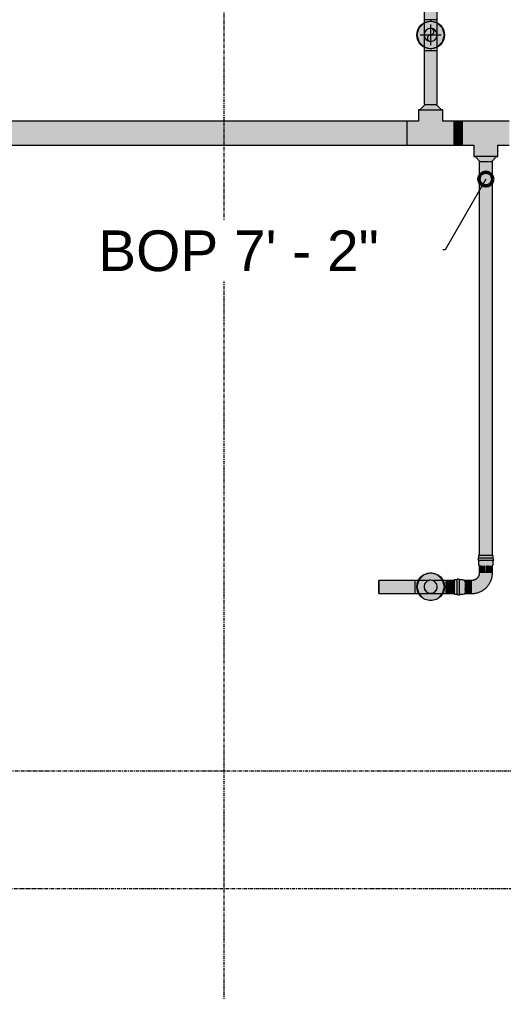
# Model space of a CAD drawing. Header units: inches. Extents: x -3679 to 241, y -496 to 1784.
# Drawn here: x -2699.6 to -2629.4, y 797 to 938 of the extents above; entities that cross this region are included whole.
import ezdxf

# ---------------------------------------------------------------- set-up
doc = ezdxf.new("R2010")
doc.units = ezdxf.units.IN
doc.header["$MEASUREMENT"] = 0
doc.linetypes.add('Grid Line', pattern=[0.875, 0.5, -0.125, 0.125, -0.125])
for name, color, linetype, lineweight in [('A-ANNO-NOTE', 250, 'Continuous', 9), ('G-ANNO-DIMS', 251, 'Continuous', 9), ('P-PIPE', 1, 'Continuous', 9), ('P-PIPE-CNTR', 1, 'Continuous', 9), ('S-GRID', 8, 'Continuous', 9)]:
    doc.layers.add(name, color=color, linetype=linetype, lineweight=lineweight)
doc.styles.add('Arial_1', font='arial.ttf', dxfattribs={"height": 5.901198})

# ---------------------------------------------------------------- blocks, each defined once
blk = doc.blocks.new('Victaulic-VicPress316-Elbow 90-45deg Style P568_P571 - Standard-1107828-LOWER PARKING')
at = {"layer": 'P-PIPE'}
for points in [[(-2633.06, 859.55), (-2631.67, 859.56), (-2630.94, 859.55), (-2630.88, 859.59), (-2630.8, 859.69), (-2630.78, 859.72), (-2630.94, 859.88), (-2632.32, 859.88), (-2633.06, 859.88), (-2633.11, 859.85), (-2633.2, 859.74), (-2633.22, 859.72), (-2633.11, 859.6)], [(-2630.86, 859.8), (-2630.89, 859.84), (-2630.94, 859.88), (-2630.87, 859.81)], [(-2631.05, 858.78), (-2631.03, 858.81), (-2631.01, 858.82), (-2630.97, 858.87), (-2630.94, 858.99), (-2632.32, 859), (-2633.06, 858.99), (-2632.98, 858.82), (-2632.95, 858.78), (-2632.91, 858.81), (-2632.74, 858.78), (-2632.64, 858.8), (-2632.33, 858.79), (-2632.28, 858.78), (-2632.16, 858.79), (-2631.92, 858.8), (-2631.62, 858.79), (-2631.51, 858.81), (-2631.22, 858.78), (-2631.1, 858.8), (-2631.05, 858.78)], [(-2632.95, 857.72), (-2632.61, 857.72), (-2632, 857.73), (-2632.01, 858.8), (-2632.33, 858.79), (-2632.48, 858.81), (-2632.59, 858.8), (-2632.67, 858.8), (-2632.77, 858.78), (-2632.92, 858.81), (-2632.95, 858.78), (-2632.95, 857.72)], [(-2631.05, 857.72), (-2631.06, 858.78), (-2631.11, 858.81), (-2631.27, 858.79), (-2631.33, 858.8), (-2631.62, 858.79), (-2631.72, 858.78), (-2631.85, 858.79), (-2632, 858.8), (-2631.99, 857.73), (-2631.05, 857.72)], [(-2636.01, 854.48), (-2635.84, 854.65), (-2635.84, 856.04), (-2635.84, 856.76), (-2635.88, 856.82), (-2635.99, 856.91), (-2636.01, 856.93), (-2636.17, 856.76), (-2636.17, 855.38), (-2636.17, 854.64), (-2636.14, 854.59), (-2636.03, 854.51)], [(-2634.01, 855.71), (-2633.24, 855.86), (-2632.58, 856.3), (-2632.15, 856.95), (-2632, 857.73), (-2632.95, 857.72), (-2633.09, 857.19), (-2633.49, 856.8), (-2634.01, 856.64), (-2634.01, 855.86)], [(-2634.01, 854.76), (-2633.74, 854.81), (-2633.29, 854.87), (-2632.84, 855), (-2632.54, 855.18), (-2632, 855.57), (-2631.91, 855.64), (-2631.63, 856.06), (-2631.44, 856.3), (-2631.27, 856.62), (-2631.15, 857.11), (-2631.06, 857.72), (-2632, 857.73), (-2632, 857.72), (-2632.15, 856.95), (-2632.59, 856.3), (-2633.24, 855.86), (-2634.01, 855.71), (-2634.01, 854.77)], [(-2635.84, 854.65), (-2635.29, 854.65), (-2635.28, 856.04), (-2635.29, 856.76), (-2635.84, 856.76), (-2635.84, 855.38), (-2635.84, 854.72)], [(-2635.29, 854.65), (-2635.12, 854.72), (-2635.07, 854.76), (-2635.1, 854.79), (-2635.07, 854.96), (-2635.09, 855.06), (-2635.07, 855.37), (-2635.07, 855.43), (-2635.08, 855.54), (-2635.09, 855.78), (-2635.08, 856.09), (-2635.1, 856.19), (-2635.07, 856.48), (-2635.1, 856.6), (-2635.09, 856.67), (-2635.12, 856.7), (-2635.17, 856.74), (-2635.29, 856.76), (-2635.28, 855.38), (-2635.29, 854.67)], [(-2634.01, 855.71), (-2634.01, 856.66), (-2635.08, 856.65), (-2635.1, 856.59), (-2635.07, 856.43), (-2635.09, 856.38), (-2635.08, 856.09), (-2635.07, 855.99), (-2635.08, 855.86), (-2635.09, 855.71), (-2634.01, 855.71)], [(-2634.01, 854.76), (-2634.01, 855.1), (-2634.01, 855.71), (-2635.09, 855.7), (-2635.07, 855.37), (-2635.1, 855.23), (-2635.09, 855.17), (-2635.08, 855.02), (-2635.07, 854.93), (-2635.1, 854.79), (-2635.07, 854.76), (-2635.01, 854.76)], [(-2635.93, 854.56), (-2635.88, 854.59), (-2635.84, 854.65), (-2635.92, 854.58)], [(-2633.77, 854.8), (-2633.28, 854.88), (-2633.3, 854.87), (-2633.74, 854.81)]]:
    blk.add_hatch(color=256, dxfattribs=at).paths.add_polyline_path(points, flags=0)
h = blk.add_hatch(color=256, dxfattribs=at)
h.paths.add_polyline_path([(-2631.67, 859.88), (-2630.94, 859.88), (-2630.94, 860.26), (-2631.67, 860.26), (-2631.67, 859.97)], flags=0)
h.paths.add_polyline_path([(-2631.99, 859.88), (-2631.67, 859.88), (-2631.67, 860.26), (-2631.99, 860.26), (-2631.99, 860.09)], flags=0)
h.paths.add_polyline_path([(-2633.06, 859.88), (-2631.99, 859.88), (-2631.99, 860.26), (-2633.06, 860.26), (-2633.06, 859.88)], flags=0)
h = blk.add_hatch(color=256, dxfattribs=at)
h.paths.add_polyline_path([(-2631.99, 859.56), (-2633.06, 859.55), (-2633.06, 858.99), (-2631.99, 859), (-2631.99, 859.43)], flags=0)
h.paths.add_polyline_path([(-2630.94, 858.99), (-2630.94, 859.55), (-2631.99, 859.56), (-2631.99, 859), (-2630.98, 859)], flags=0)
h = blk.add_hatch(color=256, dxfattribs=at)
h.paths.add_polyline_path([(-2636.17, 854.65), (-2636.17, 855.38), (-2636.54, 855.38), (-2636.55, 854.65)], flags=0)
h.paths.add_polyline_path([(-2636.17, 855.38), (-2636.17, 856.76), (-2636.55, 856.76), (-2636.54, 855.38)], flags=0)
for p, q in [((-2633.06, 860.26), (-2633.06, 859.88)), ((-2630.94, 859.88), (-2630.94, 860.26)), ((-2633.06, 859.55), (-2633.06, 858.99)), ((-2633.06, 858.99), (-2632.95, 858.78)), ((-2632.95, 858.84), (-2632.95, 857.72)), ((-2631.05, 857.72), (-2631.05, 858.83)), ((-2631.02, 858.8), (-2631.05, 858.78)), ((-2630.94, 858.99), (-2631.02, 858.8)), ((-2630.94, 858.99), (-2630.94, 859.55)), ((-2636.17, 856.76), (-2636.55, 856.76)), ((-2635.29, 856.76), (-2635.84, 856.76)), ((-2635.29, 856.76), (-2635.07, 856.66)), ((-2634.01, 856.66), (-2635.12, 856.66)), ((-2636.55, 854.65), (-2636.17, 854.65)), ((-2635.84, 854.65), (-2635.29, 854.65)), ((-2635.29, 854.65), (-2635.09, 854.73)), ((-2635.13, 854.76), (-2634.01, 854.76)), ((-2635.09, 854.73), (-2635.07, 854.76))]:
    blk.add_line(p, q, dxfattribs=at)
at = {"layer": 'P-PIPE', "flags": 128}
for points in [[(-2630.82, 859.6), (-2630.92, 859.88), (-2630.93, 859.88), (-2630.94, 859.88), (-2630.95, 859.88), (-2630.96, 859.88), (-2630.97, 859.88), (-2630.98, 859.88), (-2630.99, 859.88), (-2631, 859.88), (-2631.02, 859.88), (-2631.04, 859.88), (-2631.06, 859.88), (-2631.08, 859.88), (-2631.1, 859.88), (-2631.12, 859.88), (-2631.15, 859.88), (-2631.17, 859.88), (-2631.2, 859.88), (-2631.23, 859.88), (-2631.26, 859.88), (-2631.29, 859.88), (-2631.32, 859.88), (-2631.35, 859.88), (-2631.39, 859.88), (-2631.42, 859.88), (-2631.46, 859.88), (-2631.5, 859.88), (-2631.53, 859.88), (-2631.57, 859.88), (-2631.61, 859.88), (-2631.65, 859.88), (-2631.69, 859.88), (-2631.73, 859.88), (-2631.77, 859.88), (-2631.81, 859.88), (-2631.86, 859.88), (-2631.9, 859.88), (-2631.94, 859.88), (-2631.98, 859.88), (-2632.03, 859.88), (-2632.07, 859.88), (-2632.11, 859.88), (-2632.15, 859.88), (-2632.19, 859.88), (-2632.24, 859.88), (-2632.28, 859.88), (-2632.32, 859.88), (-2632.36, 859.88), (-2632.4, 859.88), (-2632.44, 859.88), (-2632.47, 859.88), (-2632.51, 859.88), (-2632.55, 859.88), (-2632.58, 859.88), (-2632.62, 859.88), (-2632.65, 859.88), (-2632.69, 859.88), (-2632.72, 859.88), (-2632.75, 859.88), (-2632.78, 859.88), (-2632.81, 859.88), (-2632.83, 859.88), (-2632.86, 859.88), (-2632.88, 859.88), (-2632.91, 859.88), (-2632.93, 859.88), (-2632.95, 859.88), (-2632.96, 859.88), (-2632.98, 859.88), (-2633, 859.88), (-2633.01, 859.88), (-2633.02, 859.88), (-2633.03, 859.88), (-2633.04, 859.88), (-2633.05, 859.88), (-2633.06, 859.88), (-2633.07, 859.88), (-2633.08, 859.88), (-2633.17, 859.83)], [(-2633.17, 859.83), (-2633.08, 859.55), (-2633.06, 859.55), (-2633.06, 859.55), (-2633.05, 859.55), (-2633.04, 859.55), (-2633.03, 859.55), (-2633.02, 859.55)], [(-2630.97, 859.55), (-2630.96, 859.55), (-2630.95, 859.55), (-2630.95, 859.55), (-2630.94, 859.55), (-2630.93, 859.55), (-2630.91, 859.55), (-2630.82, 859.6)], [(-2633.26, 856.97), (-2633.29, 856.94), (-2633.32, 856.91), (-2633.35, 856.89), (-2633.39, 856.86), (-2633.42, 856.84), (-2633.46, 856.81), (-2633.49, 856.79), (-2633.53, 856.77), (-2633.57, 856.75), (-2633.61, 856.74), (-2633.65, 856.72), (-2633.69, 856.71), (-2633.73, 856.69), (-2633.77, 856.68), (-2633.81, 856.68), (-2633.86, 856.67), (-2633.9, 856.66), (-2633.94, 856.66), (-2633.98, 856.66), (-2634.01, 856.66)], [(-2632.95, 857.72), (-2632.95, 857.68), (-2632.95, 857.64), (-2632.96, 857.59), (-2632.96, 857.55), (-2632.97, 857.51), (-2632.98, 857.47), (-2632.99, 857.43), (-2633, 857.39), (-2633.02, 857.35), (-2633.03, 857.31), (-2633.05, 857.27), (-2633.07, 857.23), (-2633.09, 857.19), (-2633.11, 857.16), (-2633.14, 857.12), (-2633.16, 857.08), (-2633.19, 857.05), (-2633.21, 857.02), (-2633.24, 856.99), (-2633.26, 856.97)], [(-2631.91, 855.63), (-2631.83, 855.72), (-2631.75, 855.81), (-2631.67, 855.9), (-2631.6, 856), (-2631.54, 856.09), (-2631.47, 856.19), (-2631.41, 856.3), (-2631.36, 856.4), (-2631.31, 856.51), (-2631.26, 856.62), (-2631.22, 856.73), (-2631.18, 856.84), (-2631.15, 856.96), (-2631.12, 857.07), (-2631.1, 857.19), (-2631.08, 857.3), (-2631.06, 857.42), (-2631.05, 857.54), (-2631.05, 857.66), (-2631.05, 857.72)], [(-2636.13, 856.88), (-2636.17, 856.78), (-2636.17, 856.77), (-2636.17, 856.76), (-2636.17, 856.75), (-2636.17, 856.75), (-2636.17, 856.74), (-2636.17, 856.72)], [(-2635.89, 854.53), (-2635.84, 854.63), (-2635.84, 854.64), (-2635.84, 854.65), (-2635.84, 854.66), (-2635.84, 854.67), (-2635.84, 854.68), (-2635.84, 854.69), (-2635.84, 854.7), (-2635.84, 854.71), (-2635.84, 854.73), (-2635.84, 854.75), (-2635.84, 854.77), (-2635.84, 854.79), (-2635.84, 854.81), (-2635.84, 854.83), (-2635.84, 854.86), (-2635.84, 854.88), (-2635.84, 854.91), (-2635.84, 854.94), (-2635.84, 854.97), (-2635.84, 855), (-2635.84, 855.03), (-2635.84, 855.07), (-2635.84, 855.1), (-2635.84, 855.14), (-2635.84, 855.17), (-2635.84, 855.21), (-2635.84, 855.25), (-2635.84, 855.29), (-2635.84, 855.33), (-2635.84, 855.37), (-2635.84, 855.41), (-2635.84, 855.45), (-2635.84, 855.49), (-2635.84, 855.53), (-2635.84, 855.57), (-2635.84, 855.61), (-2635.84, 855.66), (-2635.84, 855.7), (-2635.84, 855.74), (-2635.84, 855.78), (-2635.84, 855.83), (-2635.84, 855.87), (-2635.84, 855.91), (-2635.84, 855.95), (-2635.84, 855.99), (-2635.84, 856.03), (-2635.84, 856.07), (-2635.84, 856.11), (-2635.84, 856.15), (-2635.84, 856.19), (-2635.84, 856.23), (-2635.84, 856.26), (-2635.84, 856.3), (-2635.84, 856.33), (-2635.84, 856.37), (-2635.84, 856.4), (-2635.84, 856.43), (-2635.84, 856.46), (-2635.84, 856.49), (-2635.84, 856.52), (-2635.84, 856.55), (-2635.84, 856.57), (-2635.84, 856.59), (-2635.84, 856.62), (-2635.84, 856.64), (-2635.84, 856.66), (-2635.84, 856.68), (-2635.84, 856.69), (-2635.84, 856.71), (-2635.84, 856.72), (-2635.84, 856.73), (-2635.84, 856.74), (-2635.84, 856.75), (-2635.84, 856.76), (-2635.84, 856.77), (-2635.84, 856.77), (-2635.85, 856.8), (-2636.13, 856.88)], [(-2634.01, 854.76), (-2633.9, 854.76), (-2633.78, 854.77), (-2633.66, 854.78), (-2633.54, 854.79), (-2633.43, 854.81), (-2633.31, 854.84), (-2633.19, 854.87), (-2633.08, 854.91), (-2632.97, 854.95), (-2632.86, 854.99), (-2632.75, 855.04), (-2632.64, 855.09), (-2632.54, 855.15), (-2632.44, 855.21), (-2632.34, 855.27), (-2632.24, 855.34), (-2632.15, 855.42), (-2632.06, 855.49), (-2631.97, 855.57), (-2631.91, 855.63)], [(-2636.17, 854.69), (-2636.17, 854.68), (-2636.17, 854.67), (-2636.17, 854.66), (-2636.17, 854.65), (-2636.17, 854.64), (-2636.17, 854.64), (-2636.17, 854.61), (-2635.89, 854.53)]]:
    blk.add_lwpolyline(points, dxfattribs=at)
at = {"layer": 'P-PIPE'}
for centre, major_axis, ratio, start_param, end_param in [((-2632, 860.26), (1.06, 0), 0.004167, 0, 3.137463), ((-2632, 859.88), (1.06, 0), 0.004167, 0, 3.137463), ((-2632, 859.55), (1.06, 0), 0.004167, 0, 3.137463), ((-2632, 858.78), (0.95, 0), 0.004167, 2.482295, 2.509145), ((-2632, 858.78), (0.95, 0), 0.004167, 1.880826, 1.90156), ((-2632, 858.78), (0.95, 0), 0.004167, 1.231774, 1.252508), ((-2632, 858.78), (0.95, 0), 0.004167, 0.624189, 0.651039), ((-2636.55, 855.71), (0, 1.06), 0.004129, 3.145759, 6.283185), ((-2636.55, 855.71), (0, 1.06), 0.004129, 0.004167, 0.338476), ((-2636.17, 855.71), (0, 1.06), 0.004129, 3.145759, 6.283185), ((-2635.84, 855.71), (0, 1.06), 0.004129, 3.145759, 6.283185), ((-2635.07, 855.71), (0, 0.95), 0.004129, 5.632184, 5.659033), ((-2635.07, 855.71), (0, 0.95), 0.004129, 5.030715, 5.051448), ((-2636.55, 855.71), (0, 1.06), 0.004129, 2.800859, 2.899607), ((-2635.07, 855.71), (0, 0.95), 0.004129, 4.381663, 4.402396), ((-2635.07, 855.71), (0, 0.95), 0.004129, 3.774078, 3.800927)]:
    blk.add_ellipse(centre, major_axis=major_axis, ratio=ratio, start_param=start_param, end_param=end_param, dxfattribs=at)

msp = doc.modelspace()

# ---------------------------------------------------------------- hatches: boundary and pattern name
at = {"layer": 'A-ANNO-NOTE'}
for points in [[(-2640, 933.74), (-2639, 934.01), (-2638.27, 934.74), (-2638, 935.74), (-2638.27, 936.74), (-2639, 937.47), (-2640, 937.74), (-2641, 937.47), (-2641.73, 936.74), (-2642, 935.74), (-2641.73, 934.74), (-2641, 934.01)], [(-2640, 853.74), (-2639, 854.01), (-2638.27, 854.74), (-2638, 855.74), (-2638.27, 856.74), (-2639, 857.47), (-2640, 857.74), (-2641, 857.47), (-2641.73, 856.74), (-2642, 855.74), (-2641.73, 854.74), (-2641, 854.01)]]:
    msp.add_hatch(color=256, dxfattribs=at).paths.add_polyline_path(points, flags=0)
h = msp.add_hatch(color=256, dxfattribs=at)
edge = h.paths.add_edge_path(flags=0)
edge.add_arc((-2640, 935.74), 2, 0, 360)
h = msp.add_hatch(color=256, dxfattribs=at)
edge = h.paths.add_edge_path(flags=0)
edge.add_arc((-2640, 855.74), 2, 0, 360)
at = {"layer": 'P-PIPE'}
h = msp.add_hatch(color=256, dxfattribs=at)
h.paths.add_polyline_path([(-2640.67, 937.98), (-2640.67, 937.98), (-2640.67, 942.47)], flags=0)
h.paths.add_polyline_path([(-2640, 937.98), (-2640, 1069.49), (-2640.95, 1069.5), (-2640.95, 937.99), (-2640.47, 937.98), (-2640.25, 937.98)], flags=0)
for points in [[(-2640, 937.98), (-2639.05, 937.99), (-2639.05, 1069.5), (-2639.53, 1069.5), (-2640, 1069.49), (-2640, 942.47)], [(-2640, 934.79), (-2639.75, 934.83), (-2639.53, 934.92), (-2639.33, 935.07), (-2639.18, 935.27), (-2639.08, 935.5), (-2639.05, 935.74), (-2639.08, 935.99), (-2639.18, 936.22), (-2639.33, 936.41), (-2639.53, 936.57), (-2639.75, 936.66), (-2640, 936.69), (-2640.25, 936.66), (-2640.48, 936.57), (-2640.67, 936.41), (-2640.82, 936.22), (-2640.92, 935.99), (-2640.95, 935.74), (-2640.92, 935.5), (-2640.82, 935.27), (-2640.67, 935.07), (-2640.48, 934.92), (-2640.25, 934.83)], [(-2640, 925.66), (-2640, 933.49), (-2640.95, 933.5), (-2640.95, 925.66), (-2640.48, 925.66), (-2640.25, 925.66)], [(-2640, 925.66), (-2639.05, 925.66), (-2639.05, 933.5), (-2639.53, 933.5), (-2640, 933.49), (-2640, 931.87)], [(-2640, 921.49), (-2638.25, 923.24), (-2638.25, 924.88), (-2638.87, 924.87), (-2641.7, 924.88), (-2641.75, 924.88), (-2641.75, 923.24), (-2640.45, 921.94), (-2640.29, 921.78)], [(-2640, 924.87), (-2638.44, 924.88), (-2639.19, 925.66), (-2640.82, 925.65), (-2641.56, 924.88), (-2640.25, 924.87), (-2640, 924.87)], [(-2639.54, 924.87), (-2641.56, 924.88), (-2641.56, 924.88), (-2641.21, 924.87), (-2639.7, 924.87)], [(-2643.38, 919.74), (-2636.61, 919.74), (-2636.61, 920.61), (-2636.61, 923.24), (-2638.25, 923.24), (-2638.76, 922.72), (-2640, 921.49), (-2641.75, 923.24), (-2643.39, 923.24), (-2643.38, 922.15), (-2643.38, 919.74)], [(-2636.61, 921.49), (-2635.38, 921.49), (-2635.39, 923.24), (-2636.61, 923.24), (-2636.61, 922.07), (-2636.61, 921.49)], [(-2635.39, 919.74), (-2633.75, 919.74), (-2632.45, 921.05), (-2632, 921.5), (-2630.25, 919.74), (-2628.61, 919.74), (-2628.61, 920.83), (-2628.61, 923.24), (-2635.39, 923.24), (-2635.38, 922.37), (-2635.39, 919.77)], [(-2644.99, 919.74), (-2643.39, 919.74), (-2643.38, 920.62), (-2643.38, 921.49), (-2788.61, 921.49), (-2788.61, 919.74), (-2661.83, 919.74)], [(-2636.61, 919.74), (-2635.39, 919.74), (-2635.38, 920.83), (-2635.38, 921.49), (-2636.61, 921.49), (-2636.61, 919.74)], [(-2630.25, 918.11), (-2630.25, 919.74), (-2630.76, 920.26), (-2632, 921.5), (-2633.75, 919.74), (-2633.75, 918.11), (-2633.13, 918.11), (-2630.3, 918.11)], [(-2633.56, 918.1), (-2633.56, 918.11), (-2632.29, 918.11), (-2633.56, 918.1)], [(-2632.81, 917.33), (-2631.18, 917.34), (-2630.44, 918.11), (-2631.75, 918.11), (-2633.56, 918.11), (-2632.81, 917.33)], [(-2632.95, 860.26), (-2632, 860.26), (-2632, 917.33), (-2632.95, 917.33), (-2632.95, 860.26)], [(-2631.05, 860.26), (-2631.05, 917.33), (-2631.52, 917.33), (-2632, 917.33), (-2631.99, 860.26), (-2631.08, 860.26)], [(-2642.24, 855.71), (-2642.24, 856.66), (-2647.51, 856.66), (-2647.5, 856.18), (-2647.5, 855.71), (-2644.99, 855.71)], [(-2644.99, 854.76), (-2642.24, 854.76), (-2642.24, 855.23), (-2642.24, 855.71), (-2647.5, 855.71), (-2647.51, 854.76)], [(-2640, 854.79), (-2639.75, 854.83), (-2639.52, 854.92), (-2639.33, 855.07), (-2639.18, 855.27), (-2639.08, 855.5), (-2639.05, 855.74), (-2639.08, 855.99), (-2639.18, 856.22), (-2639.33, 856.42), (-2639.53, 856.57), (-2639.75, 856.66), (-2640, 856.69), (-2640.25, 856.66), (-2640.48, 856.57), (-2640.67, 856.41), (-2640.82, 856.22), (-2640.92, 855.99), (-2640.95, 855.74), (-2640.92, 855.5), (-2640.82, 855.27), (-2640.67, 855.07), (-2640.47, 854.92), (-2640.25, 854.82)], [(-2640, 854.76), (-2639.74, 854.79), (-2639.52, 854.88), (-2639.3, 855.07), (-2639.16, 855.27), (-2639.07, 855.51), (-2639.08, 855.45), (-2639.21, 855.19), (-2639.37, 855.01), (-2639.52, 854.88), (-2639.76, 854.79), (-2640, 854.76), (-2640.26, 854.79), (-2640.48, 854.89), (-2640.7, 855.07), (-2640.84, 855.27), (-2640.92, 855.5), (-2640.91, 855.44), (-2640.82, 855.23), (-2640.67, 855.03), (-2640.47, 854.88), (-2640.25, 854.79), (-2640.01, 854.76)], [(-2640, 854.76), (-2640, 854.79), (-2640.25, 854.82), (-2640.47, 854.92), (-2640.67, 855.07), (-2640.82, 855.27), (-2640.92, 855.5), (-2640.92, 855.46), (-2640.82, 855.23), (-2640.67, 855.03), (-2640.47, 854.88), (-2640.25, 854.79)], [(-2640, 854.76), (-2639.75, 854.79), (-2639.52, 854.88), (-2639.33, 855.03), (-2639.18, 855.23), (-2639.08, 855.46), (-2639.08, 855.5), (-2639.18, 855.27), (-2639.33, 855.07), (-2639.52, 854.92), (-2639.75, 854.83), (-2640, 854.79)], [(-2636.57, 855.71), (-2636.54, 855.71), (-2636.55, 856.66), (-2637.76, 856.66), (-2637.75, 856.18), (-2637.75, 855.71)], [(-2637.75, 854.76), (-2636.55, 854.76), (-2636.54, 855.71), (-2637.75, 855.71), (-2637.76, 854.76)]]:
    msp.add_hatch(color=256, dxfattribs=at).paths.add_polyline_path(points, flags=0)
h = msp.add_hatch(color=256, dxfattribs=at)
h.paths.add_polyline_path([(-2640.95, 935.74), (-2640.92, 935.99), (-2640.79, 936.28), (-2640.65, 936.43), (-2640.44, 936.58), (-2640.24, 936.66), (-2640, 936.69), (-2640, 937.98), (-2640.95, 937.99), (-2640.95, 935.91)], flags=0)
h.paths.add_polyline_path([(-2640, 933.49), (-2640.01, 934.79), (-2640.25, 934.83), (-2640.48, 934.92), (-2640.67, 935.07), (-2640.84, 935.31), (-2640.88, 935.38), (-2640.93, 935.56), (-2640.95, 935.74), (-2640.95, 933.5), (-2640.48, 933.5), (-2640.25, 933.49)], flags=0)
h = msp.add_hatch(color=256, dxfattribs=at)
h.paths.add_polyline_path([(-2639.05, 935.74), (-2639.05, 937.99), (-2639.53, 937.98), (-2640, 937.98), (-2639.99, 936.69), (-2639.75, 936.66), (-2639.52, 936.57), (-2639.33, 936.41), (-2639.16, 936.18), (-2639.12, 936.1), (-2639.07, 935.93), (-2639.05, 935.75)], flags=0)
h.paths.add_polyline_path([(-2640, 933.49), (-2639.05, 933.5), (-2639.05, 935.73), (-2639.08, 935.49), (-2639.21, 935.21), (-2639.35, 935.05), (-2639.54, 934.91), (-2639.75, 934.82), (-2640, 934.79), (-2640, 934.68)], flags=0)
h = msp.add_hatch(color=256, dxfattribs=at)
h.paths.add_polyline_path([(-2640, 934.79), (-2639.75, 934.83), (-2639.52, 934.92), (-2639.33, 935.07), (-2639.18, 935.27), (-2639.08, 935.5), (-2639.05, 935.75), (-2639.08, 935.99), (-2639.18, 936.22), (-2639.33, 936.42), (-2639.53, 936.57), (-2639.76, 936.66), (-2640.01, 936.69), (-2640.25, 936.66), (-2640.48, 936.56), (-2640.67, 936.41), (-2640.82, 936.22), (-2640.92, 935.99), (-2640.95, 935.74), (-2640.92, 935.49), (-2640.82, 935.27), (-2640.67, 935.07), (-2640.47, 934.92), (-2640.24, 934.82), (-2640, 934.79)], flags=0)
h.paths.add_polyline_path([(-2640, 934.79), (-2640.25, 934.83), (-2640.48, 934.92), (-2640.68, 935.08), (-2640.82, 935.27), (-2640.92, 935.5), (-2640.95, 935.74), (-2640.92, 935.99), (-2640.82, 936.22), (-2640.67, 936.42), (-2640.48, 936.57), (-2640.24, 936.66), (-2640, 936.69), (-2639.75, 936.66), (-2639.53, 936.57), (-2639.32, 936.41), (-2639.18, 936.22), (-2639.08, 935.99), (-2639.05, 935.74), (-2639.08, 935.49), (-2639.18, 935.27), (-2639.33, 935.07), (-2639.53, 934.92), (-2639.76, 934.82)], flags=0)
h = msp.add_hatch(color=256, dxfattribs=at)
h.paths.add_polyline_path([(-2788.61, 923.01), (-2788.61, 923.01), (-2788.61, 923.01)], flags=0)
h.paths.add_polyline_path([(-2788.61, 922.73), (-2788.61, 922.73), (-2788.61, 922.73)], flags=0)
h.paths.add_polyline_path([(-2788.61, 922.37), (-2788.61, 922.37), (-2779.71, 922.34)], flags=0)
h.paths.add_polyline_path([(-2788.61, 921.49), (-2643.38, 921.49), (-2643.39, 923.24), (-2788.61, 923.24), (-2788.61, 922.37), (-2788.61, 921.95)], flags=0)
h = msp.add_hatch(color=256, dxfattribs=at)
h.paths.add_polyline_path([(-2639.05, 855.71), (-2637.75, 855.71), (-2637.76, 856.66), (-2639.75, 856.66), (-2639.52, 856.57), (-2639.3, 856.38), (-2639.16, 856.18), (-2639.08, 855.94), (-2639.05, 855.71)], flags=0)
h.paths.add_polyline_path([(-2640.95, 855.71), (-2640.92, 855.99), (-2640.79, 856.26), (-2640.67, 856.41), (-2640.42, 856.59), (-2640.26, 856.66), (-2642.24, 856.66), (-2642.24, 856.18), (-2642.24, 855.71), (-2640.95, 855.71)], flags=0)
h = msp.add_hatch(color=256, dxfattribs=at)
h.paths.add_polyline_path([(-2640, 854.76), (-2640.26, 854.79), (-2640.53, 854.92), (-2640.7, 855.07), (-2640.84, 855.27), (-2640.92, 855.5), (-2640.95, 855.71), (-2642.24, 855.71), (-2642.24, 854.76), (-2640, 854.76)], flags=0)
h.paths.add_polyline_path([(-2640, 854.76), (-2637.76, 854.76), (-2637.75, 855.23), (-2637.75, 855.71), (-2639.05, 855.7), (-2639.08, 855.45), (-2639.21, 855.18), (-2639.33, 855.03), (-2639.57, 854.87), (-2639.64, 854.83), (-2639.82, 854.77), (-2640, 854.76)], flags=0)

# ---------------------------------------------------------------- linework, layer by layer
at = {"layer": 'A-ANNO-NOTE'}
for p, q in [((-2641, 937.47), (-2641.73, 936.74)), ((-2640, 937.74), (-2641, 937.47)), ((-2639, 937.47), (-2640, 937.74)), ((-2638.27, 936.74), (-2639, 937.47)), ((-2641.73, 936.74), (-2642, 935.74)), ((-2638, 935.74), (-2638.27, 936.74)), ((-2642, 935.74), (-2641.73, 934.74)), ((-2641.73, 934.74), (-2641, 934.01)), ((-2639, 934.01), (-2638.27, 934.74)), ((-2638.27, 934.74), (-2638, 935.74)), ((-2641, 934.01), (-2640, 933.74)), ((-2640, 933.74), (-2639, 934.01)), ((-2641, 857.47), (-2641.73, 856.74)), ((-2640, 857.74), (-2641, 857.47)), ((-2639, 857.47), (-2640, 857.74)), ((-2638.27, 856.74), (-2639, 857.47)), ((-2641.73, 856.74), (-2642, 855.74)), ((-2642, 855.74), (-2641.73, 854.74)), ((-2638, 855.74), (-2638.27, 856.74)), ((-2638.27, 854.74), (-2638, 855.74)), ((-2641.73, 854.74), (-2641, 854.01)), ((-2639, 854.01), (-2638.27, 854.74)), ((-2641, 854.01), (-2640, 853.74)), ((-2640, 853.74), (-2639, 854.01))]:
    msp.add_line(p, q, dxfattribs=at)
for centre in [(-2640, 935.74), (-2640, 855.74)]:
    msp.add_circle(centre, 2, dxfattribs=at)
at = {"layer": 'G-ANNO-DIMS'}
for p, q in [((-2632, 914.84), (-2637.91, 904.6)), ((-2637.91, 904.6), (-2646.33, 904.6))]:
    msp.add_line(p, q, dxfattribs=at)
at = {"layer": 'G-ANNO-DIMS', "lineweight": 50}
msp.add_circle((-2632, 914.84), 1, dxfattribs=at)
at = {"layer": 'P-PIPE'}
for p, q in [((-2640.95, 1069.5), (-2640.95, 937.99)), ((-2639.05, 937.99), (-2639.05, 1069.5)), ((-2640.95, 937.99), (-2640.95, 933.5)), ((-2639.05, 933.5), (-2639.05, 937.99)), ((-2640.95, 933.5), (-2640.95, 925.66)), ((-2639.05, 925.66), (-2639.05, 933.5)), ((-2641.75, 924.88), (-2641.75, 923.24)), ((-2640.81, 925.66), (-2641.56, 924.88)), ((-2639.19, 925.66), (-2638.44, 924.88)), ((-2638.25, 923.24), (-2638.25, 924.88)), ((-2643.39, 923.24), (-2788.61, 923.24)), ((-2641.75, 923.24), (-2643.39, 923.24)), ((-2636.61, 923.24), (-2638.25, 923.24)), ((-2635.39, 923.24), (-2636.61, 923.24)), ((-2628.61, 923.24), (-2635.39, 923.24)), ((-2788.61, 919.74), (-2643.39, 919.74)), ((-2643.39, 919.74), (-2636.61, 919.74)), ((-2636.61, 919.74), (-2635.39, 919.74)), ((-2635.39, 919.74), (-2633.75, 919.74)), ((-2633.75, 919.74), (-2633.75, 918.11)), ((-2630.25, 919.74), (-2628.61, 919.74)), ((-2630.25, 918.11), (-2630.25, 919.74)), ((-2632.81, 917.33), (-2633.56, 918.11)), ((-2630.44, 918.11), (-2631.19, 917.33)), ((-2632.95, 917.33), (-2632.95, 860.26)), ((-2631.05, 860.26), (-2631.05, 917.33)), ((-2642.24, 856.66), (-2647.51, 856.66)), ((-2640.25, 856.66), (-2642.24, 856.66)), ((-2640.95, 855.74), (-2640.95, 855.71)), ((-2637.76, 856.66), (-2639.75, 856.66)), ((-2639.05, 855.71), (-2639.05, 855.74)), ((-2636.55, 856.66), (-2637.76, 856.66)), ((-2647.51, 854.76), (-2642.24, 854.76)), ((-2642.24, 854.76), (-2637.76, 854.76)), ((-2637.76, 854.76), (-2636.55, 854.76))]:
    msp.add_line(p, q, dxfattribs=at)
for centre, radius, start, end in [((-2640, 935.74), 0.95, 0, 180), ((-2640, 936.22), 0.475, 270, 90), ((-2640, 935.74), 0.95, 180, 0), ((-2640, 935.27), 0.475, 90, 270), ((-2640, 855.71), 0.951, 180, 225), ((-2640, 855.71), 0.951, 315, 0)]:
    msp.add_arc(centre, radius, start, end, dxfattribs=at)
for centre, major_axis, ratio, start_param, end_param in [((-2640, 937.99), (0.951, 0), 0.004167, 3.141593, 3.403392), ((-2640, 937.99), (0.951, 0), 0.004167, 3.405488, 3.665191), ((-2640, 937.99), (0.951, 0), 0.004167, 3.666373, 3.926991), ((-2640, 937.99), (0.95, 0), 0.004167, 3.665191, 3.926025), ((-2640, 937.99), (0.951, 0), 0.004167, 3.927731, 4.18879), ((-2640, 937.99), (0.95, 0), 0.004167, 3.926991, 4.188266), ((-2640, 937.99), (0.951, 0), 0.004167, 4.18924, 4.45059), ((-2640, 937.99), (0.95, 0), 0.004167, 4.18879, 4.450357), ((-2640, 937.99), (0.951, 0), 0.004167, 4.450806, 4.712389), ((-2640, 937.99), (0.95, 0), 0.004167, 4.45059, 4.712389), ((-2640, 937.99), (0.951, 0), 0.004167, 4.712389, 4.973972), ((-2640, 937.99), (0.95, 0), 0.004167, 4.712389, 4.974188), ((-2640, 937.99), (0.951, 0), 0.004167, 4.974188, 5.235538), ((-2640, 937.99), (0.95, 0), 0.004167, 4.974421, 5.235988), ((-2640, 937.99), (0.951, 0), 0.004167, 5.235988, 5.497047), ((-2640, 937.99), (0.95, 0), 0.004167, 5.236512, 5.497787), ((-2640, 937.99), (0.951, 0), 0.004167, 5.497787, 5.758405), ((-2640, 937.99), (0.95, 0), 0.004167, 5.498753, 5.759587), ((-2640, 937.99), (0.951, 0), 0.004167, 5.759587, 6.01929), ((-2640, 937.99), (0.951, 0), 0.004167, 6.021386, 6.283185), ((-2640, 933.5), (0.951, 0), 0.004167, 3.141593, 4.712389), ((-2640, 933.5), (0.95, 0), 0.004167, 3.665191, 3.926025), ((-2640, 933.5), (0.95, 0), 0.004167, 3.926991, 4.188266), ((-2640, 933.5), (0.95, 0), 0.004167, 4.18879, 4.450357), ((-2640, 933.5), (0.95, 0), 0.004167, 4.45059, 4.712389), ((-2640, 933.5), (0.951, 0), 0.004167, 4.712389, 6.283185), ((-2640, 933.5), (0.95, 0), 0.004167, 4.712389, 4.974188), ((-2640, 933.5), (0.95, 0), 0.004167, 4.974421, 5.235988), ((-2640, 933.5), (0.95, 0), 0.004167, 5.236512, 5.497787), ((-2640, 933.5), (0.95, 0), 0.004167, 5.498753, 5.759587), ((-2640, 924.88), (1.75, 0), 0.004167, 2.683351, 3.141593), ((-2640, 924.88), (1.75, 0), 0.004167, 3.143676, 6.283186), ((-2640, 925.66), (0.95, 0), 0.004167, 3.141593, 4.712389), ((-2640, 925.66), (0.95, 0), 0.004167, 4.712389, 6.283185), ((-2640, 924.88), (1.75, 0), 0.004167, 0.002084, 0.457563), ((-2643.39, 921.49), (0, 1.75), 0.002083, 6.15019, 6.279019), ((-2643.39, 921.49), (0, 1.75), 0.002083, 6.021386, 6.150214), ((-2643.39, 921.49), (0, 1.75), 0.002083, 5.888391, 6.017219), ((-2636.61, 921.49), (0, 1.75), 0.002083, 6.15019, 6.279019), ((-2636.61, 921.49), (0, 1.75), 0.002083, 6.021386, 6.150214), ((-2636.61, 921.49), (0, 1.75), 0.002083, 5.888391, 6.017219), ((-2635.39, 921.49), (0, 1.75), 0.002083, 6.154357, 6.283185), ((-2635.39, 921.49), (0, 1.75), 0.002083, 6.025553, 6.283185), ((-2635.39, 921.49), (0, 1.75), 0.002083, 5.892558, 6.021386), ((-2643.39, 921.49), (0, 1.75), 0.002083, 5.759587, 5.888415), ((-2643.39, 921.49), (0, 1.75), 0.002083, 5.498458, 5.75542), ((-2643.39, 921.49), (0, 1.75), 0.002083, 5.497787, 5.756142), ((-2643.39, 921.49), (0, 1.75), 0.002083, 5.235988, 5.494055), ((-2643.39, 921.49), (0, 1.75), 0.002083, 5.236373, 5.493621), ((-2643.39, 921.49), (0, 1.75), 0.002083, 4.974385, 5.231821), ((-2643.39, 921.49), (0, 1.75), 0.002083, 4.974188, 5.232066), ((-2643.39, 921.49), (0, 1.75), 0.002083, 4.712435, 4.970022), ((-2643.39, 921.49), (0, 1.75), 0.002083, 4.712389, 4.970115), ((-2636.61, 921.49), (0, 1.75), 0.002083, 5.759587, 5.888415), ((-2636.61, 921.49), (0, 1.75), 0.002083, 5.498458, 5.75542), ((-2636.61, 921.49), (0, 1.75), 0.002083, 5.497787, 5.756142), ((-2636.61, 921.49), (0, 1.75), 0.002083, 5.235988, 5.494055), ((-2636.61, 921.49), (0, 1.75), 0.002083, 5.236373, 5.493621), ((-2636.61, 921.49), (0, 1.75), 0.002083, 4.974385, 5.231821), ((-2636.61, 921.49), (0, 1.75), 0.002083, 4.974188, 5.232066), ((-2636.61, 921.49), (0, 1.75), 0.002083, 4.712435, 4.970022), ((-2636.61, 921.49), (0, 1.75), 0.002083, 4.712389, 4.970115), ((-2635.39, 921.49), (0, 1.75), 0.002083, 5.763753, 5.892581), ((-2635.39, 921.49), (0, 1.75), 0.002083, 5.502631, 5.759587), ((-2635.39, 921.49), (0, 1.75), 0.002083, 5.501954, 5.760315), ((-2635.39, 921.49), (0, 1.75), 0.002083, 5.240544, 5.497787), ((-2635.39, 921.49), (0, 1.75), 0.002083, 5.240154, 5.498225), ((-2635.39, 921.49), (0, 1.75), 0.002083, 4.978555, 5.235988), ((-2635.39, 921.49), (0, 1.75), 0.002083, 4.978355, 5.236235), ((-2635.39, 921.49), (0, 1.75), 0.002083, 4.716604, 4.974188), ((-2635.39, 921.49), (0, 1.75), 0.002083, 4.716556, 4.974284), ((-2643.39, 921.49), (0, 1.75), 0.002083, 4.450494, 4.708222), ((-2643.39, 921.49), (0, 1.75), 0.002083, 4.45059, 4.708174), ((-2643.39, 921.49), (0, 1.75), 0.002083, 4.188543, 4.446423), ((-2643.39, 921.49), (0, 1.75), 0.002083, 4.18879, 4.446223), ((-2643.39, 921.49), (0, 1.75), 0.002083, 3.926553, 4.184624), ((-2643.39, 921.49), (0, 1.75), 0.002083, 3.926991, 4.184234), ((-2636.61, 921.49), (0, 1.75), 0.002083, 4.450494, 4.708222), ((-2636.61, 921.49), (0, 1.75), 0.002083, 4.45059, 4.708174), ((-2636.61, 921.49), (0, 1.75), 0.002083, 4.188543, 4.446423), ((-2636.61, 921.49), (0, 1.75), 0.002083, 4.18879, 4.446223), ((-2636.61, 921.49), (0, 1.75), 0.002083, 3.926553, 4.184624), ((-2636.61, 921.49), (0, 1.75), 0.002083, 3.926991, 4.184234), ((-2635.39, 921.49), (0, 1.75), 0.002083, 4.454663, 4.712389), ((-2635.39, 921.49), (0, 1.75), 0.002083, 4.454756, 4.712343), ((-2635.39, 921.49), (0, 1.75), 0.002083, 4.192712, 4.45059), ((-2635.39, 921.49), (0, 1.75), 0.002083, 4.192957, 4.450393), ((-2635.39, 921.49), (0, 1.75), 0.002083, 3.930723, 4.18879), ((-2635.39, 921.49), (0, 1.75), 0.002083, 3.931157, 4.188405), ((-2643.39, 921.49), (0, 1.75), 0.002083, 3.141593, 3.399225), ((-2643.39, 921.49), (0, 1.75), 0.002083, 3.141593, 3.270421), ((-2643.39, 921.49), (0, 1.75), 0.002083, 3.664463, 3.922824), ((-2643.39, 921.49), (0, 1.75), 0.002083, 3.665191, 3.922147), ((-2643.39, 921.49), (0, 1.75), 0.002083, 3.532197, 3.661025), ((-2643.39, 921.49), (0, 1.75), 0.002083, 3.403392, 3.53222), ((-2636.61, 921.49), (0, 1.75), 0.002083, 3.664463, 3.922824), ((-2636.61, 921.49), (0, 1.75), 0.002083, 3.665191, 3.922147), ((-2636.61, 921.49), (0, 1.75), 0.002083, 3.532197, 3.661025), ((-2636.61, 921.49), (0, 1.75), 0.002083, 3.403392, 3.53222), ((-2636.61, 921.49), (0, 1.75), 0.002083, 3.141593, 3.399225), ((-2636.61, 921.49), (0, 1.75), 0.002083, 3.141593, 3.270421), ((-2635.39, 921.49), (0, 1.75), 0.002083, 3.274564, 3.403392), ((-2635.39, 921.49), (0, 1.75), 0.002083, 3.145759, 3.274588), ((-2635.39, 921.49), (0, 1.75), 0.002083, 3.668636, 3.926991), ((-2635.39, 921.49), (0, 1.75), 0.002083, 3.669358, 3.92632), ((-2635.39, 921.49), (0, 1.75), 0.002083, 3.536363, 3.665191), ((-2635.39, 921.49), (0, 1.75), 0.002083, 3.407559, 3.536387), ((-2632, 918.11), (-1.75, 0), 0.004167, 3.141593, 6.281102), ((-2632, 918.11), (-1.75, 0), 0.004167, 0, 0.458242), ((-2632, 918.11), (-1.75, 0), 0.004167, 2.68403, 3.139509), ((-2632, 917.33), (0.95, 0), 0.004167, 1.570796, 3.141593), ((-2632, 917.33), (0.95, 0), 0.004167, 1.047198, 1.570796), ((-2632, 917.33), (0.95, 0), 0.004167, 0, 0.913179), ((-2647.51, 855.71), (0, 0.95), 0.004129, 0, 1.570796), ((-2647.51, 855.71), (0, 0.95), 0.004129, 4.712389, 6.283185), ((-2647.51, 855.71), (0, 0.95), 0.004129, 1.570796, 3.141593), ((-2647.51, 855.71), (0, 0.95), 0.004129, 3.141593, 4.712389), ((-2642.24, 855.71), (0, 0.951), 0.004129, 4.712389, 6.283185), ((-2642.24, 855.71), (0, 0.95), 0.004129, 5.498753, 5.759587), ((-2642.24, 855.71), (0, 0.95), 0.004129, 5.236512, 5.497787), ((-2642.24, 855.71), (0, 0.95), 0.004129, 4.974421, 5.235988), ((-2642.24, 855.71), (0, 0.95), 0.004129, 4.712389, 4.974188), ((-2642.24, 855.71), (0, 0.95), 0.004129, 4.45059, 4.712389), ((-2642.24, 855.71), (0, 0.951), 0.004129, 4.450806, 4.712389), ((-2640, 855.74), (0.95, 0.001), 0.999993, 1.570796, 3.141593), ((-2640, 855.74), (0.95, 0.001), 0.999993, 3.141593, 4.712389), ((-2640, 855.71), (0.95, 0.001), 0.999993, 3.141593, 4.712389), ((-2640, 855.74), (0.95, 0.001), 0.999993, 0, 1.570796), ((-2640, 855.74), (0.95, 0.001), 0.999993, 4.712389, 6.283185), ((-2640, 855.71), (0.95, 0.001), 0.999993, 4.712389, 6.283185), ((-2637.76, 855.71), (0, 0.951), 0.004129, 4.712389, 6.283185), ((-2637.76, 855.71), (0, 0.951), 0.004129, 3.141593, 4.712389), ((-2637.76, 855.71), (0, 0.95), 0.004129, 5.498753, 5.759587), ((-2637.76, 855.71), (0, 0.95), 0.004129, 5.236512, 5.497787), ((-2637.76, 855.71), (0, 0.95), 0.004129, 4.974421, 5.235988), ((-2637.76, 855.71), (0, 0.95), 0.004129, 4.712389, 4.974188), ((-2637.76, 855.71), (0, 0.95), 0.004129, 4.45059, 4.712389), ((-2642.24, 855.71), (0, 0.95), 0.004129, 4.18879, 4.450357), ((-2642.24, 855.71), (0, 0.951), 0.004129, 4.18924, 4.45059), ((-2642.24, 855.71), (0, 0.95), 0.004129, 3.926991, 4.188266), ((-2642.24, 855.71), (0, 0.951), 0.004129, 3.927731, 4.18879), ((-2642.24, 855.71), (0, 0.95), 0.004129, 3.665191, 3.926025), ((-2642.24, 855.71), (0, 0.951), 0.004129, 3.666373, 3.926991), ((-2642.24, 855.71), (0, 0.951), 0.004129, 3.405488, 3.665191), ((-2642.24, 855.71), (0, 0.951), 0.004129, 3.141593, 3.403392), ((-2637.76, 855.71), (0, 0.95), 0.004129, 4.18879, 4.450357), ((-2637.76, 855.71), (0, 0.95), 0.004129, 3.926991, 4.188266), ((-2637.76, 855.71), (0, 0.95), 0.004129, 3.665191, 3.926025)]:
    msp.add_ellipse(centre, major_axis=major_axis, ratio=ratio, start_param=start_param, end_param=end_param, dxfattribs=at)
at = {"layer": 'P-PIPE-CNTR'}
for p, q in [((-2640, 934.24), (-2640, 937.24)), ((-2641.5, 935.74), (-2638.5, 935.74))]:
    msp.add_line(p, q, dxfattribs=at)
at = {"layer": 'S-GRID', "linetype": 'Grid Line'}
for p, q in [((-2670, 1771.74), (-2670, -484.26)), ((228, 829), (-3666.39, 829)), ((-3666.39, 812), (228, 812))]:
    msp.add_line(p, q, dxfattribs=at)

# ---------------------------------------------------------------- block references
at = {"layer": 'P-PIPE'}
msp.add_blockref('Victaulic-VicPress316-Elbow 90-45deg Style P568_P571 - Standard-1107828-LOWER PARKING', (0, 0), dxfattribs=at)

# ---------------------------------------------------------------- next in the draw order: texts
at = {"layer": 'G-ANNO-DIMS', "insert": (-2688.21, 907.4), "char_height": 5.9012, "width": 48.456, "attachment_point": 1, "line_spacing_factor": 0.938532, "style": 'Arial_1', "bg_fill": 3, "box_fill_scale": 1.25, "bg_fill_color": 0, "bg_fill_transparency": 0}
msp.add_mtext('BOP 7\' - 2"', dxfattribs=at)

doc.saveas('drawing.dxf')
